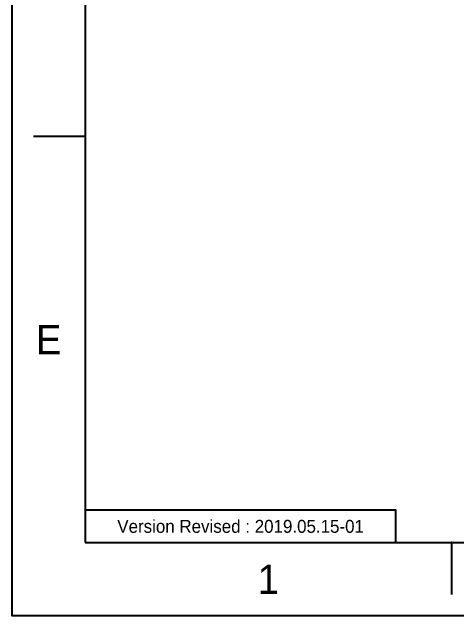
# Model space of a CAD drawing. Extents: x 8168 to 8762, y -18192 to -17772.
# Drawn here: x 8167.7 to 8253.6, y -18192 to -18075.4 of the extents above; entities that cross this region are included whole.
import ezdxf

# ---------------------------------------------------------------- set-up
doc = ezdxf.new("R2010")
doc.units = 0
doc.header["$MEASUREMENT"] = 0
doc.layers.get('0').update_dxf_attribs({"linetype": 'CONTINUOUS'})
doc.layers.add('FORM', color=7, linetype='CONTINUOUS')
doc.layers.add('TEXT', color=2, linetype='CONTINUOUS')
doc.styles.get("Standard").update_dxf_attribs({"font": 'Gulim.ttf'})

msp = doc.modelspace()

# ---------------------------------------------------------------- linework, layer by layer
for p, q in [((8181.82, -17786.11), (8181.82, -18177.83)), ((8181.82, -18099.48), (8171.82, -18099.48)), ((8181.82, -18177.83), (8747.48, -18177.83)), ((8252.53, -18177.83), (8252.53, -18187.83))]:
    msp.add_line(p, q)
msp.add_lwpolyline([(8167.68, -17771.97), (8761.62, -17771.97), (8761.62, -18191.97), (8167.68, -18191.97)], close=True)
msp.add_point((8252.53, -18177.83))
at = {"layer": 'FORM'}
msp.add_lwpolyline([(8181.82, -18177.83), (8241.82, -18177.83), (8241.82, -18171.58), (8181.82, -18171.58)], close=True, dxfattribs=at)

# ---------------------------------------------------------------- texts
at = {"char_height": 5.66, "attachment_point": 5}
for s, width, insert in [('E', 10, (8174.75, -18138.66)), ('1', 50, (8217.18, -18184.9))]:
    msp.add_mtext_dynamic_manual_height_columns(s, width=width, gutter_width=12.5, heights=[0], dxfattribs=dict(at, insert=insert))
at = {"layer": 'TEXT', "insert": (8211.82, -18174.7), "char_height": 2.5, "attachment_point": 5}
msp.add_mtext_dynamic_manual_height_columns('Version Revised : 2019.05.15-01', width=60, gutter_width=12.5, heights=[0], dxfattribs=at)

doc.saveas('drawing.dxf')
